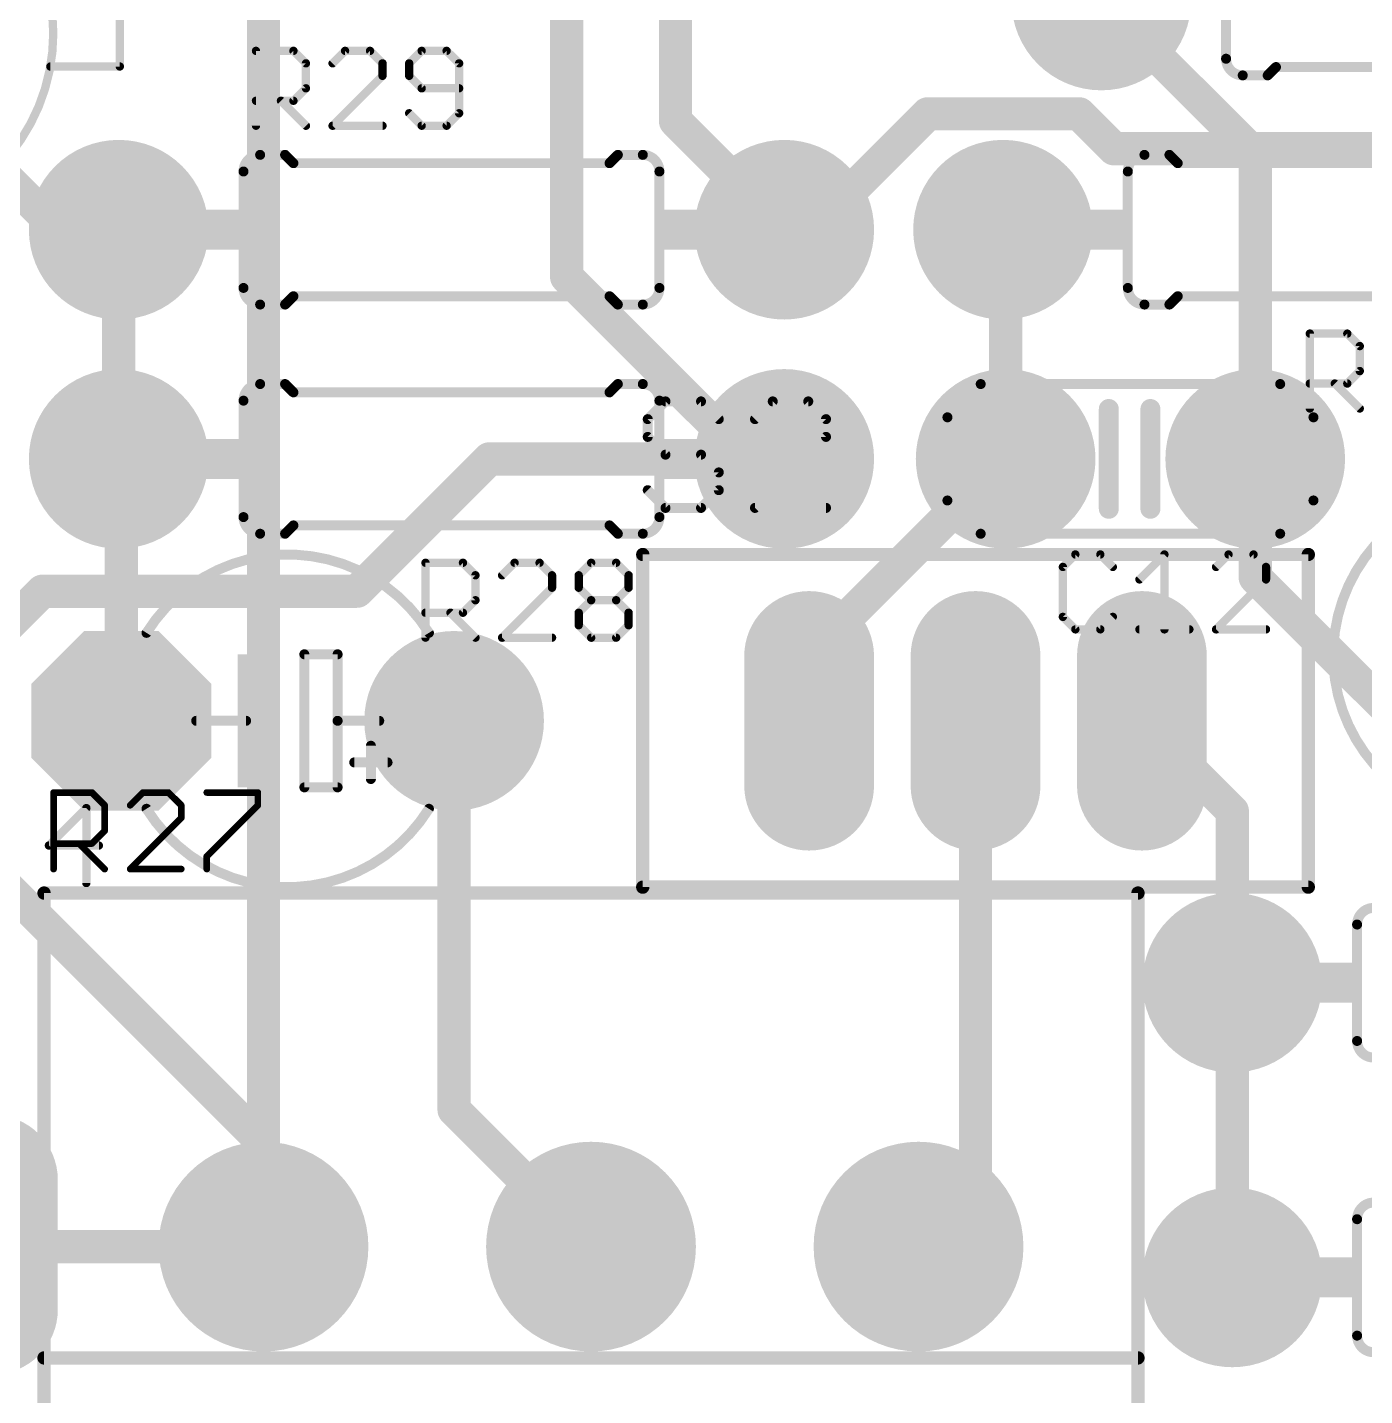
# Model space of a CAD drawing. Extents: x 0 to 70, y -10.8 to 60.8.
# Drawn here: x 14.53 to 34.94, y 0.69 to 21.59 of the extents above; entities that cross this region are included whole.
import ezdxf

# ---------------------------------------------------------------- set-up
doc = ezdxf.new("R2010")
doc.units = 0
for name, color, linetype in [('1', 22, 'CONTINUOUS'), ('16', 175, 'CONTINUOUS'), ('17', 82, 'CONTINUOUS'), ('21', 253, 'CONTINUOUS'), ('25', 253, 'CONTINUOUS'), ('29', 253, 'CONTINUOUS'), ('30', 253, 'CONTINUOUS')]:
    doc.layers.add(name, color=color, linetype=linetype)

# ---------------------------------------------------------------- blocks, each defined once
blk = doc.blocks.new('ROUNDP')
at = {"const_width": 0.5}
blk.add_lwpolyline([(0, -0.25, 1), (0, 0.25, 1), (0, -0.25)], format="xyb", dxfattribs=at)
blk = doc.blocks.new('RECT')
blk.add_solid([(-0.5, -0.5), (0.5, -0.5), (-0.5, 0.5), (0.5, 0.5)])
blk = doc.blocks.new('OCTAGONP')
at = {"const_width": 0.5}
blk.add_lwpolyline([(-0.25, -0.1036), (-0.25, 0.1036), (-0.1036, 0.25), (0.1036, 0.25), (0.25, 0.1036), (0.25, -0.1036), (0.1036, -0.25), (-0.1036, -0.25), (-0.25, -0.1036), (-0.25, 0.1036)], dxfattribs=at)
blk = doc.blocks.new('LONGP100')
at = {"const_width": 1}
blk.add_lwpolyline([(-0.5, 0), (0.5, 0)], dxfattribs=at)
at = {"const_width": 0.5}
for points in [[(-0.5, 0.25, 1), (-0.5, -0.25)], [(0.5, -0.25, 1), (0.5, 0.25)]]:
    blk.add_lwpolyline(points, format="xyb", dxfattribs=at)

msp = doc.modelspace()

# ---------------------------------------------------------------- linework, layer by layer
at = {"layer": '1', "const_width": 0.508}
for points in [[(22.7584, 17.78), (22.7584, 21.8694)], [(26.501, 18.5), (28.2702, 20.2692)], [(28.2702, 20.2692), (30.5816, 20.2692)], [(30.5816, 20.2692), (31.115, 19.7358)], [(31.115, 19.7358), (35.2044, 19.7358)], [(26.08, 18.5), (26.501, 18.5)], [(25.5384, 15), (22.7584, 17.78)], [(19.558, 12.9794), (21.5786, 15)], [(21.5786, 15), (26.08, 15)], [(26.08, 15), (25.5384, 15)], [(10.1346, 8.3566), (14.7574, 12.9794)], [(14.7574, 12.9794), (19.558, 12.9794)]]:
    msp.add_lwpolyline(points, dxfattribs=at)
at = {"layer": '1', "const_width": 0.254}
for points in [[(28.2702, 20.3962, 1), (28.2702, 20.1422)], [(28.36, 20.1794, 1), (28.1804, 20.359)], [(30.6714, 20.359, 1), (30.4918, 20.1794)], [(30.5816, 20.1422, 1), (30.5816, 20.3962)], [(31.115, 19.8628, 1), (31.115, 19.6088)], [(31.0252, 19.646, 1), (31.2048, 19.8256)], [(26.08, 18.627, 1), (26.08, 18.373)], [(26.4112, 18.5898, 1), (26.5908, 18.4102)], [(26.501, 18.373, 1), (26.501, 18.627)], [(22.8482, 17.8698, 1), (22.6686, 17.6902)], [(22.6314, 17.78, 1), (22.8854, 17.78)], [(21.5786, 15.127, 1), (21.5786, 14.873)], [(21.6684, 14.9102, 1), (21.4888, 15.0898)], [(25.5384, 15.127, 1), (25.5384, 14.873)], [(26.08, 14.873, 1), (26.08, 15.127)], [(26.08, 14.873, 1), (26.08, 15.127)], [(25.4486, 14.9102, 1), (25.6282, 15.0898)], [(14.7574, 13.1064, 1), (14.7574, 12.8524)], [(14.8472, 12.8896, 1), (14.6676, 13.0692)], [(19.4682, 13.0692, 1), (19.6478, 12.8896)], [(19.558, 12.8524, 1), (19.558, 13.1064)]]:
    msp.add_lwpolyline(points, format="xyb", dxfattribs=at)
at = {"layer": '16', "const_width": 0.508}
for points in [[(24.42, 27), (24.42, 20.16)], [(18.13, 2.97), (18.13, 23.79)], [(15, 18.5), (10.095, 23.405)], [(33.27, 19.65), (30.92, 22)], [(24.42, 20.16), (26.08, 18.5)], [(33.27, 15), (33.27, 19.65)], [(15.92, 18.5), (15, 18.5)], [(15.92, 15), (15.92, 18.5)], [(29.46, 18.46), (29.42, 18.5)], [(29.46, 15), (29.46, 18.46)], [(15.96, 14.96), (15.92, 15)], [(26.46, 12), (29.46, 15)], [(33.27, 13.19), (33.27, 15)], [(15.96, 11), (15.96, 14.96)], [(37, 9.46), (33.27, 13.19)], [(26.46, 11), (26.46, 12)], [(21.04, 5.06), (21.04, 11)], [(29, 3.84), (29, 11)], [(32.92, 9.62), (31.54, 11)], [(12.5476, 10.1346), (18.13, 4.5522)], [(32.92, 7), (32.92, 9.62)], [(32.92, 2.5), (32.92, 7)], [(21.04, 5.06), (23.13, 2.97)], [(18.13, 4.5522), (18.13, 2.97)], [(28.13, 2.97), (29, 3.84)], [(18.13, 2.97), (14.03, 2.97)]]:
    msp.add_lwpolyline(points, dxfattribs=at)
at = {"layer": '16', "const_width": 0.254}
for points in [[(24.5098, 20.2498, 1), (24.3302, 20.0702)], [(24.293, 20.16, 1), (24.547, 20.16)], [(33.397, 19.65, 1), (33.143, 19.65)], [(33.1802, 19.5602, 1), (33.3598, 19.7398)], [(15, 18.627, 1), (15, 18.373)], [(14.9102, 18.4102, 1), (15.0898, 18.5898)], [(16.047, 18.5, 1), (15.793, 18.5)], [(15.92, 18.373, 1), (15.92, 18.627)], [(25.9902, 18.4102, 1), (26.1698, 18.5898)], [(29.5098, 18.5898, 1), (29.3302, 18.4102)], [(29.587, 18.46, 1), (29.333, 18.46)], [(29.3702, 18.3702, 1), (29.5498, 18.5498)], [(16.0098, 15.0898, 1), (15.8302, 14.9102)], [(29.5498, 14.9102, 1), (29.3702, 15.0898)], [(33.397, 15, 1), (33.143, 15)], [(15.793, 15, 1), (16.047, 15)], [(16.087, 14.96, 1), (15.833, 14.96)], [(15.8702, 14.8702, 1), (16.0498, 15.0498)], [(29.333, 15, 1), (29.587, 15)], [(33.143, 15, 1), (33.397, 15)], [(33.3598, 13.2798, 1), (33.1802, 13.1002)], [(33.143, 13.19, 1), (33.397, 13.19)], [(26.587, 12, 1), (26.333, 12)], [(26.3702, 12.0898, 1), (26.5498, 11.9102)], [(15.833, 11, 1), (16.087, 11)], [(21.167, 11, 1), (20.913, 11)], [(26.333, 11, 1), (26.587, 11)], [(29.127, 11, 1), (28.873, 11)], [(31.6298, 11.0898, 1), (31.4502, 10.9102)], [(33.047, 9.62, 1), (32.793, 9.62)], [(32.8302, 9.5302, 1), (33.0098, 9.7098)], [(33.047, 7, 1), (32.793, 7)], [(32.793, 7, 1), (33.047, 7)], [(21.1298, 5.1498, 1), (20.9502, 4.9702)], [(20.913, 5.06, 1), (21.167, 5.06)], [(18.257, 4.5522, 1), (18.003, 4.5522)], [(18.0402, 4.4624, 1), (18.2198, 4.642)], [(29.0898, 3.7502, 1), (28.9102, 3.9298)], [(28.873, 3.84, 1), (29.127, 3.84)], [(18.13, 2.843, 1), (18.13, 3.097)], [(23.0402, 2.8802, 1), (23.2198, 3.0598)], [(28.0402, 3.0598, 1), (28.2198, 2.8802)], [(18.003, 2.97, 1), (18.257, 2.97)], [(18.003, 2.97, 1), (18.257, 2.97)], [(32.793, 2.5, 1), (33.047, 2.5)]]:
    msp.add_lwpolyline(points, format="xyb", dxfattribs=at)
at = {"layer": '21'}
for points, const_width in [([(12, 18.579, 1), (12, 24.421, 1), (12, 18.579)], 0.127), ([(32.825, 21.111, 0.4142), (33.079, 20.857)], 0.1524), ([(32.8631, 21.111, 1), (32.7869, 21.111)], 0.0762), ([(32.7869, 21.111, 1), (32.8631, 21.111)], 0.0762), ([(14.8765, 21.0237, 1), (14.8765, 20.9603)], 0.0635), ([(15.9053, 20.992, 1), (15.9688, 20.992)], 0.0635), ([(15.937, 20.9603, 1), (15.937, 21.0237)], 0.0635), ([(33.079, 20.8951, 1), (33.079, 20.8189)], 0.0762), ([(33.079, 20.8189, 1), (33.079, 20.8951)], 0.0762), ([(33.4331, 20.8839, 1), (33.4869, 20.8301)], 0.0762), ([(33.46, 20.8189, 1), (33.46, 20.8951)], 0.0762), ([(33.587, 21.0221, 1), (33.587, 20.9459)], 0.0762), ([(33.6139, 20.9571, 1), (33.5601, 21.0109)], 0.0762), ([(18.079, 19.643, 0.4142), (17.825, 19.389)], 0.1524), ([(18.079, 19.6811, 1), (18.079, 19.6049)], 0.0762), ([(18.079, 19.6049, 1), (18.079, 19.6811)], 0.0762), ([(18.4869, 19.6699, 1), (18.4331, 19.6161)], 0.0762), ([(18.46, 19.6049, 1), (18.46, 19.6811)], 0.0762), ([(23.54, 19.6811, 1), (23.54, 19.6049)], 0.0762), ([(23.5669, 19.6161, 1), (23.5131, 19.6699)], 0.0762), ([(24.175, 19.389, 0.4142), (23.921, 19.643)], 0.1524), ([(23.921, 19.6811, 1), (23.921, 19.6049)], 0.0762), ([(23.921, 19.6049, 1), (23.921, 19.6811)], 0.0762), ([(31.579, 19.643, 0.4142), (31.325, 19.389)], 0.1524), ([(31.579, 19.6811, 1), (31.579, 19.6049)], 0.0762), ([(31.579, 19.6049, 1), (31.579, 19.6811)], 0.0762), ([(31.9869, 19.6699, 1), (31.9331, 19.6161)], 0.0762), ([(31.96, 19.6049, 1), (31.96, 19.6811)], 0.0762), ([(17.8631, 19.389, 1), (17.7869, 19.389)], 0.0762), ([(18.587, 19.5541, 1), (18.587, 19.4779)], 0.0762), ([(18.5601, 19.4891, 1), (18.6139, 19.5429)], 0.0762), ([(23.3861, 19.5429, 1), (23.4399, 19.4891)], 0.0762), ([(23.413, 19.4779, 1), (23.413, 19.5541)], 0.0762), ([(24.2131, 19.389, 1), (24.1369, 19.389)], 0.0762), ([(31.3631, 19.389, 1), (31.2869, 19.389)], 0.0762), ([(32.087, 19.5541, 1), (32.087, 19.4779)], 0.0762), ([(32.0601, 19.4891, 1), (32.1139, 19.5429)], 0.0762), ([(17.7869, 19.389, 1), (17.8631, 19.389)], 0.0762), ([(24.1369, 19.389, 1), (24.2131, 19.389)], 0.0762), ([(31.2869, 19.389, 1), (31.3631, 19.389)], 0.0762), ([(17.825, 17.611, 0.4142), (18.079, 17.357)], 0.1524), ([(17.8631, 17.611, 1), (17.7869, 17.611)], 0.0762), ([(17.7869, 17.611, 1), (17.8631, 17.611)], 0.0762), ([(18.587, 17.5221, 1), (18.587, 17.4459)], 0.0762), ([(18.6139, 17.4571, 1), (18.5601, 17.5109)], 0.0762), ([(23.4399, 17.5109, 1), (23.3861, 17.4571)], 0.0762), ([(23.413, 17.4459, 1), (23.413, 17.5221)], 0.0762), ([(23.921, 17.357, 0.4142), (24.175, 17.611)], 0.1524), ([(24.2131, 17.611, 1), (24.1369, 17.611)], 0.0762), ([(24.1369, 17.611, 1), (24.2131, 17.611)], 0.0762), ([(31.325, 17.611, 0.4142), (31.579, 17.357)], 0.1524), ([(31.3631, 17.611, 1), (31.2869, 17.611)], 0.0762), ([(31.2869, 17.611, 1), (31.3631, 17.611)], 0.0762), ([(32.087, 17.5221, 1), (32.087, 17.4459)], 0.0762), ([(32.1139, 17.4571, 1), (32.0601, 17.5109)], 0.0762), ([(18.079, 17.3951, 1), (18.079, 17.3189)], 0.0762), ([(18.079, 17.3189, 1), (18.079, 17.3951)], 0.0762), ([(18.4331, 17.3839, 1), (18.4869, 17.3301)], 0.0762), ([(18.46, 17.3189, 1), (18.46, 17.3951)], 0.0762), ([(23.54, 17.3951, 1), (23.54, 17.3189)], 0.0762), ([(23.5131, 17.3301, 1), (23.5669, 17.3839)], 0.0762), ([(23.921, 17.3951, 1), (23.921, 17.3189)], 0.0762), ([(23.921, 17.3189, 1), (23.921, 17.3951)], 0.0762), ([(31.579, 17.3951, 1), (31.579, 17.3189)], 0.0762), ([(31.579, 17.3189, 1), (31.579, 17.3951)], 0.0762), ([(31.9331, 17.3839, 1), (31.9869, 17.3301)], 0.0762), ([(31.96, 17.3189, 1), (31.96, 17.3951)], 0.0762), ([(18.079, 16.143, 0.4142), (17.825, 15.889)], 0.1524), ([(18.079, 16.1811, 1), (18.079, 16.1049)], 0.0762), ([(18.079, 16.1049, 1), (18.079, 16.1811)], 0.0762), ([(18.4869, 16.1699, 1), (18.4331, 16.1161)], 0.0762), ([(18.46, 16.1049, 1), (18.46, 16.1811)], 0.0762), ([(18.587, 16.0541, 1), (18.587, 15.9779)], 0.0762), ([(23.413, 15.9779, 1), (23.413, 16.0541)], 0.0762), ([(23.54, 16.1811, 1), (23.54, 16.1049)], 0.0762), ([(23.5669, 16.1161, 1), (23.5131, 16.1699)], 0.0762), ([(24.175, 15.889, 0.4142), (23.921, 16.143)], 0.1524), ([(23.921, 16.1811, 1), (23.921, 16.1049)], 0.0762), ([(23.921, 16.1049, 1), (23.921, 16.1811)], 0.0762), ([(29.079, 16.143, 0.4142), (28.571, 15.635)], 0.1524), ([(29.079, 16.1811, 1), (29.079, 16.1049)], 0.0762), ([(29.079, 16.1049, 1), (29.079, 16.1811)], 0.0762), ([(34.159, 15.635, 0.4142), (33.651, 16.143)], 0.1524), ([(33.651, 16.1811, 1), (33.651, 16.1049)], 0.0762), ([(33.651, 16.1049, 1), (33.651, 16.1811)], 0.0762), ([(17.8631, 15.889, 1), (17.7869, 15.889)], 0.0762), ([(17.7869, 15.889, 1), (17.8631, 15.889)], 0.0762), ([(18.5601, 15.9891, 1), (18.6139, 16.0429)], 0.0762), ([(23.3861, 16.0429, 1), (23.4399, 15.9891)], 0.0762), ([(24.2131, 15.889, 1), (24.1369, 15.889)], 0.0762), ([(24.1369, 15.889, 1), (24.2131, 15.889)], 0.0762), ([(31.111, 15.762, 1), (30.9586, 15.762)], 0.1524), ([(31.746, 15.762, 1), (31.5936, 15.762)], 0.1524), ([(28.6091, 15.635, 1), (28.5329, 15.635)], 0.0762), ([(28.5329, 15.635, 1), (28.6091, 15.635)], 0.0762), ([(34.1971, 15.635, 1), (34.1209, 15.635)], 0.0762), ([(34.1209, 15.635, 1), (34.1971, 15.635)], 0.0762), ([(28.571, 14.365, 0.4142), (29.079, 13.857)], 0.1524), ([(28.6091, 14.365, 1), (28.5329, 14.365)], 0.0762), ([(33.651, 13.857, 0.4142), (34.159, 14.365)], 0.1524), ([(34.1971, 14.365, 1), (34.1209, 14.365)], 0.0762), ([(28.5329, 14.365, 1), (28.6091, 14.365)], 0.0762), ([(30.9586, 14.238, 1), (31.111, 14.238)], 0.1524), ([(31.5936, 14.238, 1), (31.746, 14.238)], 0.1524), ([(34.1209, 14.365, 1), (34.1971, 14.365)], 0.0762), ([(35.6568, 14.1557, 0.5551), (35.6568, 9.8443)], 0.1524), ([(17.825, 14.111, 0.4142), (18.079, 13.857)], 0.1524), ([(17.8631, 14.111, 1), (17.7869, 14.111)], 0.0762), ([(17.7869, 14.111, 1), (17.8631, 14.111)], 0.0762), ([(18.587, 14.0221, 1), (18.587, 13.9459)], 0.0762), ([(18.6139, 13.9571, 1), (18.5601, 14.0109)], 0.0762), ([(23.4399, 14.0109, 1), (23.3861, 13.9571)], 0.0762), ([(23.413, 13.9459, 1), (23.413, 14.0221)], 0.0762), ([(23.921, 13.857, 0.4142), (24.175, 14.111)], 0.1524), ([(24.2131, 14.111, 1), (24.1369, 14.111)], 0.0762), ([(24.1369, 14.111, 1), (24.2131, 14.111)], 0.0762), ([(18.079, 13.8951, 1), (18.079, 13.8189)], 0.0762), ([(18.079, 13.8189, 1), (18.079, 13.8951)], 0.0762), ([(18.4331, 13.8839, 1), (18.4869, 13.8301)], 0.0762), ([(18.46, 13.8189, 1), (18.46, 13.8951)], 0.0762), ([(23.54, 13.8951, 1), (23.54, 13.8189)], 0.0762), ([(23.5131, 13.8301, 1), (23.5669, 13.8839)], 0.0762), ([(23.921, 13.8951, 1), (23.921, 13.8189)], 0.0762), ([(23.921, 13.8189, 1), (23.921, 13.8951)], 0.0762), ([(29.079, 13.8951, 1), (29.079, 13.8189)], 0.0762), ([(29.079, 13.8189, 1), (29.079, 13.8951)], 0.0762), ([(33.651, 13.8951, 1), (33.651, 13.8189)], 0.0762), ([(33.651, 13.8189, 1), (33.651, 13.8951)], 0.0762), ([(20.6557, 12.3432, 0.5551), (16.3443, 12.3432)], 0.1524), ([(23.92, 13.5908, 1), (23.92, 13.4892)], 0.1016), ([(23.9708, 13.54, 1), (23.8692, 13.54)], 0.1016), ([(34.1308, 13.54, 1), (34.0292, 13.54)], 0.1016), ([(34.08, 13.4892, 1), (34.08, 13.5908)], 0.1016), ([(16.312, 12.3633, 1), (16.3766, 12.3231)], 0.0762), ([(20.6234, 12.3231, 1), (20.688, 12.3633)], 0.0762), ([(18.754, 12.0541, 1), (18.754, 11.9779)], 0.0762), ([(18.7921, 12.016, 1), (18.7159, 12.016)], 0.0762), ([(19.3001, 12.016, 1), (19.2239, 12.016)], 0.0762), ([(19.262, 11.9779, 1), (19.262, 12.0541)], 0.0762), ([(17.103, 11.0381, 1), (17.103, 10.9619)], 0.0762), ([(17.865, 10.9619, 1), (17.865, 11.0381)], 0.0762), ([(19.262, 11.0381, 1), (19.262, 10.9619)], 0.0762), ([(19.3001, 11, 1), (19.2239, 11)], 0.0762), ([(19.897, 10.9619, 1), (19.897, 11.0381)], 0.0762), ([(19.2239, 11, 1), (19.3001, 11)], 0.0762), ([(19.8081, 10.619, 1), (19.7319, 10.619)], 0.0762), ([(19.516, 10.4031, 1), (19.516, 10.3269)], 0.0762), ([(20.024, 10.3269, 1), (20.024, 10.4031)], 0.0762), ([(18.754, 10.0221, 1), (18.754, 9.9459)], 0.0762), ([(19.262, 9.9459, 1), (19.262, 10.0221)], 0.0762), ([(19.7319, 10.111, 1), (19.8081, 10.111)], 0.0762), ([(18.7159, 9.984, 1), (18.7921, 9.984)], 0.0762), ([(19.2239, 9.984, 1), (19.3001, 9.984)], 0.0762), ([(16.3443, 9.6568, 0.5551), (20.6557, 9.6568)], 0.1524), ([(16.3766, 9.6769, 1), (16.312, 9.6367)], 0.0762), ([(20.688, 9.6367, 1), (20.6234, 9.6769)], 0.0762), ([(14.78, 8.4208, 1), (14.78, 8.3192)], 0.1016), ([(14.8308, 8.37, 1), (14.7292, 8.37)], 0.1016), ([(23.92, 8.5108, 1), (23.92, 8.4092)], 0.1016), ([(23.8692, 8.46, 1), (23.9708, 8.46)], 0.1016), ([(31.5308, 8.37, 1), (31.4292, 8.37)], 0.1016), ([(31.48, 8.3192, 1), (31.48, 8.4208)], 0.1016), ([(34.0292, 8.46, 1), (34.1308, 8.46)], 0.1016), ([(34.08, 8.4092, 1), (34.08, 8.5108)], 0.1016), ([(35.079, 8.143, 0.4142), (34.825, 7.889)], 0.1524), ([(34.8631, 7.889, 1), (34.7869, 7.889)], 0.0762), ([(34.7869, 7.889, 1), (34.8631, 7.889)], 0.0762), ([(34.825, 6.111, 0.4142), (35.079, 5.857)], 0.1524), ([(34.8631, 6.111, 1), (34.7869, 6.111)], 0.0762), ([(34.7869, 6.111, 1), (34.8631, 6.111)], 0.0762), ([(35.079, 3.643, 0.4142), (34.825, 3.389)], 0.1524), ([(34.8631, 3.389, 1), (34.7869, 3.389)], 0.0762), ([(34.7869, 3.389, 1), (34.8631, 3.389)], 0.0762), ([(34.825, 1.611, 0.4142), (35.079, 1.357)], 0.1524), ([(34.8631, 1.611, 1), (34.7869, 1.611)], 0.0762), ([(34.7869, 1.611, 1), (34.8631, 1.611)], 0.0762), ([(14.78, 1.3208, 1), (14.78, 1.2192)], 0.1016), ([(31.48, 1.2192, 1), (31.48, 1.3208)], 0.1016)]:
    msp.add_lwpolyline(points, format="xyb", dxfattribs=dict(at, const_width=const_width))
for points, const_width in [([(32.825, 21.111), (32.825, 22.889)], 0.1524), ([(15.937, 22.008), (15.937, 20.992)], 0.127), ([(15.937, 20.992), (14.8765, 20.992)], 0.127), ([(33.079, 20.857), (33.46, 20.857)], 0.1524), ([(33.587, 20.984), (33.46, 20.857)], 0.1524), ([(38.413, 20.984), (33.587, 20.984)], 0.1524), ([(18.079, 19.643), (18.46, 19.643)], 0.1524), ([(18.587, 19.516), (18.46, 19.643)], 0.1524), ([(23.413, 19.516), (23.54, 19.643)], 0.1524), ([(23.921, 19.643), (23.54, 19.643)], 0.1524), ([(31.579, 19.643), (31.96, 19.643)], 0.1524), ([(32.087, 19.516), (31.96, 19.643)], 0.1524), ([(17.825, 17.611), (17.825, 19.389)], 0.1524), ([(23.413, 19.516), (18.587, 19.516)], 0.1524), ([(24.175, 17.611), (24.175, 19.389)], 0.1524), ([(31.325, 19.389), (31.325, 17.611)], 0.1524), ([(32.087, 19.516), (36.913, 19.516)], 0.1524), ([(18.587, 17.484), (18.46, 17.357)], 0.1524), ([(23.413, 17.484), (18.587, 17.484)], 0.1524), ([(23.413, 17.484), (23.54, 17.357)], 0.1524), ([(32.087, 17.484), (31.96, 17.357)], 0.1524), ([(32.087, 17.484), (36.913, 17.484)], 0.1524), ([(18.079, 17.357), (18.46, 17.357)], 0.1524), ([(23.921, 17.357), (23.54, 17.357)], 0.1524), ([(31.579, 17.357), (31.96, 17.357)], 0.1524), ([(18.079, 16.143), (18.46, 16.143)], 0.1524), ([(18.587, 16.016), (18.46, 16.143)], 0.1524), ([(18.587, 16.016), (23.413, 16.016)], 0.1524), ([(23.413, 16.016), (23.54, 16.143)], 0.1524), ([(23.921, 16.143), (23.54, 16.143)], 0.1524), ([(29.079, 16.143), (33.651, 16.143)], 0.1524), ([(17.825, 15.889), (17.825, 14.111)], 0.1524), ([(24.175, 15.889), (24.175, 14.111)], 0.1524), ([(31.0348, 14.238), (31.0348, 15.762)], 0.3048), ([(31.6698, 14.238), (31.6698, 15.762)], 0.3048), ([(28.571, 15.635), (28.571, 14.365)], 0.1524), ([(34.159, 15.635), (34.159, 14.365)], 0.1524), ([(18.587, 13.984), (18.46, 13.857)], 0.1524), ([(18.587, 13.984), (23.413, 13.984)], 0.1524), ([(23.413, 13.984), (23.54, 13.857)], 0.1524), ([(18.079, 13.857), (18.46, 13.857)], 0.1524), ([(23.921, 13.857), (23.54, 13.857)], 0.1524), ([(29.079, 13.857), (33.651, 13.857)], 0.1524), ([(23.92, 13.54), (34.08, 13.54)], 0.2032), ([(23.92, 8.46), (23.92, 13.54)], 0.2032), ([(34.08, 13.54), (34.08, 8.46)], 0.2032), ([(19.262, 12.016), (18.754, 12.016)], 0.1524), ([(18.754, 12.016), (18.754, 9.984)], 0.1524), ([(19.262, 11), (19.262, 12.016)], 0.1524), ([(17.865, 11), (17.103, 11)], 0.1524), ([(19.897, 11), (19.262, 11)], 0.1524), ([(19.262, 9.984), (19.262, 11)], 0.1524), ([(19.77, 10.619), (19.77, 10.111)], 0.1524), ([(20.024, 10.365), (19.516, 10.365)], 0.1524), ([(18.754, 9.984), (19.262, 9.984)], 0.1524), ([(14.78, 8.37), (31.48, 8.37)], 0.2032), ([(14.78, -0.73), (14.78, 8.37)], 0.2032), ([(34.08, 8.46), (23.92, 8.46)], 0.2032), ([(31.48, -0.73), (31.48, 8.37)], 0.2032), ([(34.825, 7.889), (34.825, 6.111)], 0.1524), ([(34.825, 1.611), (34.825, 3.389)], 0.1524), ([(14.78, 1.27), (31.48, 1.27)], 0.2032)]:
    msp.add_lwpolyline(points, dxfattribs=dict(at, const_width=const_width))
at = {"layer": '25'}
for points, const_width in [([(18.0155, 20.0875), (18.0155, 21.2314)], 0.127), ([(18.0155, 21.2314), (18.5874, 21.2314)], 0.127), ([(18.5874, 21.2314), (18.7781, 21.0408)], 0.127), ([(19.3754, 21.2314), (19.1848, 21.0408)], 0.127), ([(19.7567, 21.2314), (19.3754, 21.2314)], 0.127), ([(19.9474, 21.0408), (19.7567, 21.2314)], 0.127), ([(20.5447, 21.2314), (20.3541, 21.0408)], 0.127), ([(20.926, 21.2314), (20.5447, 21.2314)], 0.127), ([(21.1167, 21.0408), (20.926, 21.2314)], 0.127), ([(18.7781, 21.0408), (18.7781, 20.6594)], 0.127), ([(19.1848, 20.0875), (19.9474, 20.8501)], 0.127), ([(19.9474, 20.8501), (19.9474, 21.0408)], 0.127), ([(20.3541, 21.0408), (20.3541, 20.8501)], 0.127), ([(20.3541, 20.8501), (20.5447, 20.6594)], 0.127), ([(21.1167, 20.2781), (21.1167, 21.0408)], 0.127), ([(18.7781, 20.6594), (18.5874, 20.4688)], 0.127), ([(20.5447, 20.6594), (21.1167, 20.6594)], 0.127), ([(18.5874, 20.4688), (18.0155, 20.4688)], 0.127), ([(18.3968, 20.4688), (18.7781, 20.0875)], 0.127), ([(20.3541, 20.2781), (20.5447, 20.0875)], 0.127), ([(20.926, 20.0875), (21.1167, 20.2781)], 0.127), ([(19.9474, 20.0875), (19.1848, 20.0875)], 0.127), ([(20.5447, 20.0875), (20.926, 20.0875)], 0.127), ([(34.1034, 15.7695), (34.1034, 16.9134)], 0.127), ([(34.1034, 16.9134), (34.6753, 16.9134)], 0.127), ([(34.6753, 16.9134), (34.866, 16.7228)], 0.127), ([(34.866, 16.7228), (34.866, 16.3414)], 0.127), ([(34.866, 16.3414), (34.6753, 16.1508)], 0.127), ([(34.6753, 16.1508), (34.1034, 16.1508)], 0.127), ([(34.4847, 16.1508), (34.866, 15.7695)], 0.127), ([(24.2673, 15.8781), (23.9962, 15.607)], 0.1524), ([(24.8096, 15.8781), (24.2673, 15.8781)], 0.1524), ([(25.0808, 15.607), (24.8096, 15.8781)], 0.1524), ([(25.9044, 15.8781), (25.6333, 15.607)], 0.1524), ([(26.4467, 15.8781), (25.9044, 15.8781)], 0.1524), ([(26.7179, 15.607), (26.4467, 15.8781)], 0.1524), ([(23.9962, 15.607), (23.9962, 15.3358)], 0.1524), ([(26.7179, 15.3358), (26.7179, 15.607)], 0.1524), ([(23.9962, 15.3358), (24.2673, 15.0646)], 0.1524), ([(25.6333, 14.2512), (26.7179, 15.3358)], 0.1524), ([(24.2673, 15.0646), (24.8096, 15.0646)], 0.1524), ([(24.8096, 15.0646), (25.0808, 14.7935)], 0.1524), ([(25.0808, 14.7935), (25.0808, 14.5223)], 0.1524), ([(24.2673, 14.2512), (23.9962, 14.5223)], 0.1524), ([(25.0808, 14.5223), (24.8096, 14.2512)], 0.1524), ([(24.8096, 14.2512), (24.2673, 14.2512)], 0.1524), ([(26.7179, 14.2512), (25.6333, 14.2512)], 0.1524), ([(30.524, 13.5404), (30.3334, 13.3498)], 0.127), ([(30.9053, 13.5404), (30.524, 13.5404)], 0.127), ([(31.096, 13.3498), (30.9053, 13.5404)], 0.127), ([(31.5027, 13.1591), (31.884, 13.5404)], 0.127), ([(31.884, 13.5404), (31.884, 12.3965)], 0.127), ([(32.8626, 13.5404), (32.672, 13.3498)], 0.127), ([(33.2439, 13.5404), (32.8626, 13.5404)], 0.127), ([(33.4346, 13.3498), (33.2439, 13.5404)], 0.127), ([(20.6034, 12.2695), (20.6034, 13.4134)], 0.127), ([(20.6034, 13.4134), (21.1753, 13.4134)], 0.127), ([(21.1753, 13.4134), (21.366, 13.2228)], 0.127), ([(21.9633, 13.4134), (21.7727, 13.2228)], 0.127), ([(22.3446, 13.4134), (21.9633, 13.4134)], 0.127), ([(22.5353, 13.2228), (22.3446, 13.4134)], 0.127), ([(22.942, 13.2228), (23.1326, 13.4134)], 0.127), ([(23.1326, 13.4134), (23.5139, 13.4134)], 0.127), ([(23.5139, 13.4134), (23.7046, 13.2228)], 0.127), ([(30.3334, 13.3498), (30.3334, 12.5871)], 0.127), ([(33.4346, 13.1591), (33.4346, 13.3498)], 0.127), ([(21.366, 13.2228), (21.366, 12.8414)], 0.127), ([(22.5353, 13.0321), (22.5353, 13.2228)], 0.127), ([(22.942, 13.0321), (22.942, 13.2228)], 0.127), ([(23.7046, 13.2228), (23.7046, 13.0321)], 0.127), ([(32.672, 12.3965), (33.4346, 13.1591)], 0.127), ([(21.7727, 12.2695), (22.5353, 13.0321)], 0.127), ([(23.1326, 12.8414), (22.942, 13.0321)], 0.127), ([(23.7046, 13.0321), (23.5139, 12.8414)], 0.127), ([(21.366, 12.8414), (21.1753, 12.6508)], 0.127), ([(22.942, 12.6508), (23.1326, 12.8414)], 0.127), ([(23.1326, 12.8414), (23.5139, 12.8414)], 0.127), ([(23.5139, 12.8414), (23.7046, 12.6508)], 0.127), ([(21.1753, 12.6508), (20.6034, 12.6508)], 0.127), ([(20.9847, 12.6508), (21.366, 12.2695)], 0.127), ([(22.942, 12.4601), (22.942, 12.6508)], 0.127), ([(23.7046, 12.6508), (23.7046, 12.4601)], 0.127), ([(30.3334, 12.5871), (30.524, 12.3965)], 0.127), ([(30.9053, 12.3965), (31.096, 12.5871)], 0.127), ([(22.5353, 12.2695), (21.7727, 12.2695)], 0.127), ([(23.1326, 12.2695), (22.942, 12.4601)], 0.127), ([(23.5139, 12.2695), (23.1326, 12.2695)], 0.127), ([(23.7046, 12.4601), (23.5139, 12.2695)], 0.127), ([(30.524, 12.3965), (30.9053, 12.3965)], 0.127), ([(31.5027, 12.3965), (32.2653, 12.3965)], 0.127), ([(33.4346, 12.3965), (32.672, 12.3965)], 0.127), ([(14.9258, 8.7358), (14.9258, 9.9051)], 0.1016), ([(14.9258, 9.9051), (15.5104, 9.9051)], 0.1016), ([(15.5104, 9.9051), (15.7053, 9.7102)], 0.1016), ([(16.2899, 9.9051), (16.0951, 9.7102)], 0.1016), ([(16.6797, 9.9051), (16.2899, 9.9051)], 0.1016), ([(16.8746, 9.7102), (16.6797, 9.9051)], 0.1016), ([(17.2644, 9.9051), (18.0439, 9.9051)], 0.1016), ([(18.0439, 9.9051), (18.0439, 9.7102)], 0.1016), ([(15.4259, 9.6674), (14.854, 9.0954)], 0.127), ([(15.4259, 8.5235), (15.4259, 9.6674)], 0.127), ([(15.7053, 9.7102), (15.7053, 9.3204)], 0.1016), ([(16.8746, 9.5153), (16.8746, 9.7102)], 0.1016), ([(18.0439, 9.7102), (17.2644, 8.9306)], 0.1016), ([(16.0951, 8.7358), (16.8746, 9.5153)], 0.1016), ([(15.7053, 9.3204), (15.5104, 9.1255)], 0.1016), ([(14.854, 9.0954), (15.6166, 9.0954)], 0.127), ([(15.5104, 9.1255), (14.9258, 9.1255)], 0.1016), ([(15.3155, 9.1255), (15.7053, 8.7358)], 0.1016), ([(16.8746, 8.7358), (16.0951, 8.7358)], 0.1016), ([(17.2644, 8.9306), (17.2644, 8.7358)], 0.1016)]:
    msp.add_lwpolyline(points, dxfattribs=dict(at, const_width=const_width))
for points, const_width in [([(18.0472, 21.2314, 1), (17.9838, 21.2314)], 0.0635), ([(18.0155, 21.2631, 1), (18.0155, 21.1997)], 0.0635), ([(18.6098, 21.2539, 1), (18.565, 21.2089)], 0.0635), ([(18.5874, 21.1997, 1), (18.5874, 21.2631)], 0.0635), ([(19.3754, 21.2631, 1), (19.3754, 21.1997)], 0.0635), ([(19.3979, 21.2089, 1), (19.3529, 21.2539)], 0.0635), ([(19.7791, 21.2539, 1), (19.7343, 21.2089)], 0.0635), ([(19.7567, 21.1997, 1), (19.7567, 21.2631)], 0.0635), ([(20.5447, 21.2631, 1), (20.5447, 21.1997)], 0.0635), ([(20.5672, 21.2089, 1), (20.5222, 21.2539)], 0.0635), ([(20.9484, 21.2539, 1), (20.9036, 21.2089)], 0.0635), ([(20.926, 21.1997, 1), (20.926, 21.2631)], 0.0635), ([(18.8099, 21.0408, 1), (18.7464, 21.0408)], 0.0635), ([(18.7557, 21.0183, 1), (18.8005, 21.0633)], 0.0635), ([(19.1623, 21.0633, 1), (19.2073, 21.0183)], 0.0635), ([(19.9792, 21.0408, 1), (19.9157, 21.0408)], 0.0635), ([(19.9699, 20.8276, 1), (19.9249, 20.8726)], 0.0635), ([(19.925, 21.0183, 1), (19.9698, 21.0633)], 0.0635), ([(20.3316, 21.0633, 1), (20.3766, 21.0183)], 0.0635), ([(20.3859, 21.0408, 1), (20.3224, 21.0408)], 0.0635), ([(20.3766, 20.8725, 1), (20.3316, 20.8277)], 0.0635), ([(21.1485, 21.0408, 1), (21.085, 21.0408)], 0.0635), ([(21.0943, 21.0183, 1), (21.1391, 21.0633)], 0.0635), ([(18.7464, 20.6594, 1), (18.8099, 20.6594)], 0.0635), ([(18.8005, 20.6369, 1), (18.7557, 20.6819)], 0.0635), ([(19.9157, 20.8501, 1), (19.9792, 20.8501)], 0.0635), ([(20.3224, 20.8501, 1), (20.3859, 20.8501)], 0.0635), ([(20.5447, 20.6912, 1), (20.5447, 20.6277)], 0.0635), ([(20.5222, 20.637, 1), (20.5672, 20.6818)], 0.0635), ([(21.1167, 20.6277, 1), (21.1167, 20.6912)], 0.0635), ([(18.0155, 20.5006, 1), (18.0155, 20.4371)], 0.0635), ([(18.4193, 20.4913, 1), (18.3743, 20.4463)], 0.0635), ([(18.565, 20.4913, 1), (18.6098, 20.4463)], 0.0635), ([(18.5874, 20.4371, 1), (18.5874, 20.5006)], 0.0635), ([(20.3766, 20.3006, 1), (20.3316, 20.2556)], 0.0635), ([(21.085, 20.2781, 1), (21.1485, 20.2781)], 0.0635), ([(21.1391, 20.2556, 1), (21.0943, 20.3006)], 0.0635), ([(17.9838, 20.0875, 1), (18.0472, 20.0875)], 0.0635), ([(18.7556, 20.065, 1), (18.8006, 20.11)], 0.0635), ([(19.1623, 20.11, 1), (19.2073, 20.065)], 0.0635), ([(19.1848, 20.1193, 1), (19.1848, 20.0558)], 0.0635), ([(19.9474, 20.0558, 1), (19.9474, 20.1193)], 0.0635), ([(20.5447, 20.1193, 1), (20.5447, 20.0558)], 0.0635), ([(20.5222, 20.065, 1), (20.5672, 20.11)], 0.0635), ([(20.9036, 20.11, 1), (20.9484, 20.065)], 0.0635), ([(20.926, 20.0558, 1), (20.926, 20.1193)], 0.0635), ([(34.1352, 16.9134, 1), (34.0716, 16.9134)], 0.0635), ([(34.1034, 16.9451, 1), (34.1034, 16.8817)], 0.0635), ([(34.6977, 16.9359, 1), (34.6529, 16.8909)], 0.0635), ([(34.6753, 16.8817, 1), (34.6753, 16.9451)], 0.0635), ([(34.8978, 16.7228, 1), (34.8342, 16.7228)], 0.0635), ([(34.8436, 16.7003, 1), (34.8884, 16.7453)], 0.0635), ([(34.8342, 16.3414, 1), (34.8978, 16.3414)], 0.0635), ([(34.8884, 16.3189, 1), (34.8436, 16.3639)], 0.0635), ([(34.1034, 16.1825, 1), (34.1034, 16.1191)], 0.0635), ([(34.5072, 16.1733, 1), (34.4622, 16.1283)], 0.0635), ([(34.6529, 16.1733, 1), (34.6977, 16.1283)], 0.0635), ([(34.6753, 16.1191, 1), (34.6753, 16.1825)], 0.0635), ([(24.2673, 15.9162, 1), (24.2673, 15.84)], 0.0762), ([(24.2942, 15.8512, 1), (24.2404, 15.905)], 0.0762), ([(24.8365, 15.905, 1), (24.7827, 15.8512)], 0.0762), ([(24.8096, 15.84, 1), (24.8096, 15.9162)], 0.0762), ([(25.9044, 15.9162, 1), (25.9044, 15.84)], 0.0762), ([(25.9313, 15.8512, 1), (25.8775, 15.905)], 0.0762), ([(26.4736, 15.905, 1), (26.4198, 15.8512)], 0.0762), ([(26.4467, 15.84, 1), (26.4467, 15.9162)], 0.0762), ([(24.0343, 15.607, 1), (23.9581, 15.607)], 0.0762), ([(23.9693, 15.6339, 1), (24.0231, 15.5801)], 0.0762), ([(25.0539, 15.5801, 1), (25.1077, 15.6339)], 0.0762), ([(25.6064, 15.6339, 1), (25.6602, 15.5801)], 0.0762), ([(26.756, 15.607, 1), (26.6798, 15.607)], 0.0762), ([(26.691, 15.5801, 1), (26.7448, 15.6339)], 0.0762), ([(34.0716, 15.7695, 1), (34.1352, 15.7695)], 0.0635), ([(34.8435, 15.747, 1), (34.8885, 15.792)], 0.0635), ([(23.9581, 15.3358, 1), (24.0343, 15.3358)], 0.0762), ([(24.0231, 15.3627, 1), (23.9693, 15.3089)], 0.0762), ([(26.6798, 15.3358, 1), (26.756, 15.3358)], 0.0762), ([(26.7448, 15.3089, 1), (26.691, 15.3627)], 0.0762), ([(24.2673, 15.1027, 1), (24.2673, 15.0265)], 0.0762), ([(24.2404, 15.0377, 1), (24.2942, 15.0915)], 0.0762), ([(24.8365, 15.0915, 1), (24.7827, 15.0377)], 0.0762), ([(24.8096, 15.0265, 1), (24.8096, 15.1027)], 0.0762), ([(25.1189, 14.7935, 1), (25.0427, 14.7935)], 0.0762), ([(25.0539, 14.7666, 1), (25.1077, 14.8204)], 0.0762), ([(24.0231, 14.5492, 1), (23.9693, 14.4954)], 0.0762), ([(25.0427, 14.5223, 1), (25.1189, 14.5223)], 0.0762), ([(25.1077, 14.4954, 1), (25.0539, 14.5492)], 0.0762), ([(24.2673, 14.2893, 1), (24.2673, 14.2131)], 0.0762), ([(24.2404, 14.2243, 1), (24.2942, 14.2781)], 0.0762), ([(24.7827, 14.2781, 1), (24.8365, 14.2243)], 0.0762), ([(24.8096, 14.2131, 1), (24.8096, 14.2893)], 0.0762), ([(25.6333, 14.2893, 1), (25.6333, 14.2131)], 0.0762), ([(25.6064, 14.2781, 1), (25.6602, 14.2243)], 0.0762), ([(26.7179, 14.2131, 1), (26.7179, 14.2893)], 0.0762), ([(30.524, 13.5722, 1), (30.524, 13.5086)], 0.0635), ([(30.5465, 13.5179, 1), (30.5015, 13.5629)], 0.0635), ([(30.9277, 13.5629, 1), (30.8829, 13.5179)], 0.0635), ([(30.9053, 13.5086, 1), (30.9053, 13.5722)], 0.0635), ([(31.9157, 13.5404, 1), (31.8523, 13.5404)], 0.0635), ([(31.9065, 13.5179, 1), (31.8615, 13.5629)], 0.0635), ([(32.8626, 13.5722, 1), (32.8626, 13.5086)], 0.0635), ([(32.8851, 13.5179, 1), (32.8401, 13.5629)], 0.0635), ([(33.2663, 13.5629, 1), (33.2215, 13.5179)], 0.0635), ([(33.2439, 13.5086, 1), (33.2439, 13.5722)], 0.0635), ([(20.6034, 13.4452, 1), (20.6034, 13.3817)], 0.0635), ([(20.6351, 13.4134, 1), (20.5717, 13.4134)], 0.0635), ([(21.1977, 13.4359, 1), (21.1529, 13.3909)], 0.0635), ([(21.1753, 13.3817, 1), (21.1753, 13.4452)], 0.0635), ([(21.9633, 13.4452, 1), (21.9633, 13.3817)], 0.0635), ([(21.9858, 13.3909, 1), (21.9408, 13.4359)], 0.0635), ([(22.367, 13.4359, 1), (22.3222, 13.3909)], 0.0635), ([(22.3446, 13.3817, 1), (22.3446, 13.4452)], 0.0635), ([(23.1326, 13.4452, 1), (23.1326, 13.3817)], 0.0635), ([(23.1551, 13.3909, 1), (23.1101, 13.4359)], 0.0635), ([(23.5363, 13.4359, 1), (23.4915, 13.3909)], 0.0635), ([(23.5139, 13.3817, 1), (23.5139, 13.4452)], 0.0635), ([(30.3109, 13.3723, 1), (30.3559, 13.3273)], 0.0635), ([(30.3651, 13.3498, 1), (30.3017, 13.3498)], 0.0635), ([(31.0736, 13.3273, 1), (31.1184, 13.3723)], 0.0635), ([(32.6495, 13.3723, 1), (32.6945, 13.3273)], 0.0635), ([(33.4664, 13.3498, 1), (33.4029, 13.3498)], 0.0635), ([(33.4122, 13.3273, 1), (33.457, 13.3723)], 0.0635), ([(21.3977, 13.2228, 1), (21.3343, 13.2228)], 0.0635), ([(21.3436, 13.2003, 1), (21.3884, 13.2453)], 0.0635), ([(21.7502, 13.2453, 1), (21.7952, 13.2003)], 0.0635), ([(22.567, 13.2228, 1), (22.5036, 13.2228)], 0.0635), ([(22.5129, 13.2003, 1), (22.5577, 13.2453)], 0.0635), ([(22.9195, 13.2453, 1), (22.9645, 13.2003)], 0.0635), ([(22.9737, 13.2228, 1), (22.9103, 13.2228)], 0.0635), ([(23.7364, 13.2228, 1), (23.6729, 13.2228)], 0.0635), ([(23.6822, 13.2003, 1), (23.727, 13.2453)], 0.0635), ([(31.4802, 13.1816, 1), (31.5252, 13.1366)], 0.0635), ([(33.4029, 13.1591, 1), (33.4664, 13.1591)], 0.0635), ([(33.4571, 13.1366, 1), (33.4121, 13.1816)], 0.0635), ([(22.5036, 13.0321, 1), (22.567, 13.0321)], 0.0635), ([(22.5578, 13.0096, 1), (22.5128, 13.0546)], 0.0635), ([(22.9645, 13.0545, 1), (22.9195, 13.0097)], 0.0635), ([(22.9103, 13.0321, 1), (22.9737, 13.0321)], 0.0635), ([(23.6729, 13.0321, 1), (23.7364, 13.0321)], 0.0635), ([(23.7271, 13.0096, 1), (23.6821, 13.0546)], 0.0635), ([(21.3343, 12.8414, 1), (21.3977, 12.8414)], 0.0635), ([(21.3884, 12.8189, 1), (21.3436, 12.8639)], 0.0635), ([(23.1326, 12.8732, 1), (23.1326, 12.8096)], 0.0635), ([(23.1551, 12.8189, 1), (23.1101, 12.8639)], 0.0635), ([(23.1101, 12.819, 1), (23.1551, 12.8638)], 0.0635), ([(23.4914, 12.8639, 1), (23.5364, 12.8189)], 0.0635), ([(23.5363, 12.8639, 1), (23.4915, 12.8189)], 0.0635), ([(23.5139, 12.8096, 1), (23.5139, 12.8732)], 0.0635), ([(20.6034, 12.6826, 1), (20.6034, 12.619)], 0.0635), ([(21.0072, 12.6733, 1), (20.9622, 12.6283)], 0.0635), ([(21.1529, 12.6733, 1), (21.1977, 12.6283)], 0.0635), ([(21.1753, 12.619, 1), (21.1753, 12.6826)], 0.0635), ([(22.9195, 12.6733, 1), (22.9645, 12.6283)], 0.0635), ([(22.9737, 12.6508, 1), (22.9103, 12.6508)], 0.0635), ([(23.7364, 12.6508, 1), (23.6729, 12.6508)], 0.0635), ([(23.6822, 12.6283, 1), (23.727, 12.6733)], 0.0635), ([(30.3559, 12.6096, 1), (30.3109, 12.5646)], 0.0635), ([(30.3017, 12.5871, 1), (30.3651, 12.5871)], 0.0635), ([(31.1184, 12.5646, 1), (31.0736, 12.6096)], 0.0635), ([(21.7727, 12.3013, 1), (21.7727, 12.2378)], 0.0635), ([(22.5353, 12.2378, 1), (22.5353, 12.3013)], 0.0635), ([(22.9645, 12.4826, 1), (22.9195, 12.4376)], 0.0635), ([(22.9103, 12.4601, 1), (22.9737, 12.4601)], 0.0635), ([(23.1326, 12.3013, 1), (23.1326, 12.2378)], 0.0635), ([(23.5139, 12.2378, 1), (23.5139, 12.3013)], 0.0635), ([(23.6729, 12.4601, 1), (23.7364, 12.4601)], 0.0635), ([(23.727, 12.4376, 1), (23.6822, 12.4826)], 0.0635), ([(30.524, 12.4283, 1), (30.524, 12.3648)], 0.0635), ([(30.5015, 12.374, 1), (30.5465, 12.419)], 0.0635), ([(30.8829, 12.419, 1), (30.9277, 12.374)], 0.0635), ([(30.9053, 12.3648, 1), (30.9053, 12.4283)], 0.0635), ([(31.5027, 12.4283, 1), (31.5027, 12.3648)], 0.0635), ([(31.8523, 12.3965, 1), (31.9157, 12.3965)], 0.0635), ([(32.2653, 12.3648, 1), (32.2653, 12.4283)], 0.0635), ([(32.6495, 12.419, 1), (32.6945, 12.374)], 0.0635), ([(32.672, 12.4283, 1), (32.672, 12.3648)], 0.0635), ([(33.4346, 12.3648, 1), (33.4346, 12.4283)], 0.0635), ([(20.5717, 12.2695, 1), (20.6351, 12.2695)], 0.0635), ([(21.3435, 12.247, 1), (21.3885, 12.292)], 0.0635), ([(21.7502, 12.292, 1), (21.7952, 12.247)], 0.0635), ([(23.1101, 12.247, 1), (23.1551, 12.292)], 0.0635), ([(23.4915, 12.292, 1), (23.5363, 12.247)], 0.0635), ([(14.9512, 9.9051, 1), (14.9004, 9.9051)], 0.0508), ([(14.9258, 9.9305, 1), (14.9258, 9.8797)], 0.0508), ([(15.5284, 9.9231, 1), (15.4924, 9.8871)], 0.0508), ([(15.5104, 9.8797, 1), (15.5104, 9.9305)], 0.0508), ([(16.2899, 9.9305, 1), (16.2899, 9.8797)], 0.0508), ([(16.3079, 9.8871, 1), (16.2719, 9.9231)], 0.0508), ([(16.6977, 9.9231, 1), (16.6617, 9.8871)], 0.0508), ([(16.6797, 9.8797, 1), (16.6797, 9.9305)], 0.0508), ([(17.2644, 9.9305, 1), (17.2644, 9.8797)], 0.0508), ([(18.0693, 9.9051, 1), (18.0185, 9.9051)], 0.0508), ([(18.0439, 9.8797, 1), (18.0439, 9.9305)], 0.0508), ([(15.4577, 9.6674, 1), (15.3941, 9.6674)], 0.0635), ([(15.4484, 9.645, 1), (15.4034, 9.6898)], 0.0635), ([(15.7307, 9.7102, 1), (15.6799, 9.7102)], 0.0508), ([(15.6873, 9.6922, 1), (15.7233, 9.7282)], 0.0508), ([(16.0771, 9.7282, 1), (16.1131, 9.6922)], 0.0508), ([(16.9, 9.7102, 1), (16.8492, 9.7102)], 0.0508), ([(16.8566, 9.6922, 1), (16.8926, 9.7282)], 0.0508), ([(18.0185, 9.7102, 1), (18.0693, 9.7102)], 0.0508), ([(18.0619, 9.6922, 1), (18.0259, 9.7282)], 0.0508), ([(16.8492, 9.5153, 1), (16.9, 9.5153)], 0.0508), ([(16.8926, 9.4973, 1), (16.8566, 9.5333)], 0.0508), ([(15.6799, 9.3204, 1), (15.7307, 9.3204)], 0.0508), ([(15.7233, 9.3024, 1), (15.6873, 9.3384)], 0.0508), ([(14.854, 9.1272, 1), (14.854, 9.0636)], 0.0635), ([(14.8315, 9.1178, 1), (14.8765, 9.073)], 0.0635), ([(14.9258, 9.1509, 1), (14.9258, 9.1001)], 0.0508), ([(15.3335, 9.1435, 1), (15.2975, 9.1075)], 0.0508), ([(15.4924, 9.1435, 1), (15.5284, 9.1075)], 0.0508), ([(15.5104, 9.1001, 1), (15.5104, 9.1509)], 0.0508), ([(15.6166, 9.0636, 1), (15.6166, 9.1272)], 0.0635), ([(15.6873, 8.7178, 1), (15.7233, 8.7538)], 0.0508), ([(16.0771, 8.7538, 1), (16.1131, 8.7178)], 0.0508), ([(16.0951, 8.7612, 1), (16.0951, 8.7104)], 0.0508), ([(16.8746, 8.7104, 1), (16.8746, 8.7612)], 0.0508), ([(17.2464, 8.9486, 1), (17.2824, 8.9126)], 0.0508), ([(17.2898, 8.9306, 1), (17.239, 8.9306)], 0.0508), ([(14.9004, 8.7358, 1), (14.9512, 8.7358)], 0.0508), ([(17.239, 8.7358, 1), (17.2898, 8.7358)], 0.0508), ([(15.3941, 8.5235, 1), (15.4577, 8.5235)], 0.0635)]:
    msp.add_lwpolyline(points, format="xyb", dxfattribs=dict(at, const_width=const_width))

# ---------------------------------------------------------------- block references
at = {"layer": '17'}
for p, xscale, yscale in [((30.92, 22), 2.54, 2.54), ((30.92, 22), 2.54, 2.54), ((15.92, 18.5), 2.54, 2.54), ((15.92, 18.5), 2.54, 2.54), ((26.08, 18.5), 2.54, 2.54), ((26.08, 18.5), 2.54, 2.54), ((18.13, 2.97), 3, 3), ((18.13, 2.97), 3, 3), ((23.13, 2.97), 3, 3), ((23.13, 2.97), 3, 3), ((28.13, 2.97), 3, 3), ((28.13, 2.97), 3, 3), ((32.92, 2.5), 2.54, 2.54), ((32.92, 2.5), 2.54, 2.54)]:
    msp.add_blockref('ROUNDP', p, dxfattribs=dict(at, xscale=xscale, yscale=yscale))
for name, p, xscale, yscale, rotation in [('ROUNDP', (29.42, 18.5), 2.54, 2.54, 180), ('ROUNDP', (29.42, 18.5), 2.54, 2.54, 180), ('ROUNDP', (15.92, 15), 2.54, 2.54, 180), ('ROUNDP', (15.92, 15), 2.54, 2.54, 180), ('ROUNDP', (26.08, 15), 2.54, 2.54, 180), ('ROUNDP', (26.08, 15), 2.54, 2.54, 180), ('ROUNDP', (29.46, 15), 2.54, 2.54, 180), ('ROUNDP', (29.46, 15), 2.54, 2.54, 180), ('ROUNDP', (33.27, 15), 2.54, 2.54, 180), ('ROUNDP', (33.27, 15), 2.54, 2.54, 180), ('LONGP100', (26.46, 11), 1.778, 1.778, 90), ('LONGP100', (26.46, 11), 1.778, 1.778, 90), ('LONGP100', (29, 11), 1.778, 1.778, 90), ('LONGP100', (29, 11), 1.778, 1.778, 90), ('LONGP100', (31.54, 11), 1.778, 1.778, 90), ('LONGP100', (31.54, 11), 1.778, 1.778, 90), ('OCTAGONP', (15.96, 11), 2.54, 2.54, 180), ('OCTAGONP', (15.96, 11), 2.54, 2.54, 180), ('ROUNDP', (21.04, 11), 2.54, 2.54, 180), ('ROUNDP', (21.04, 11), 2.54, 2.54, 180), ('ROUNDP', (32.92, 7), 2.54, 2.54, 180), ('ROUNDP', (32.92, 7), 2.54, 2.54, 180), ('LONGP100', (14, 3), 1.778, 1.778, 90), ('LONGP100', (14, 3), 1.778, 1.778, 90)]:
    msp.add_blockref(name, p, dxfattribs=dict(at, xscale=xscale, yscale=yscale, rotation=rotation))
at = {"layer": '21', "xscale": 0.8636, "yscale": 0.6096}
for p in [(17.3932, 18.5), (24.6068, 18.5), (34.3932, 2.5)]:
    msp.add_blockref('RECT', p, dxfattribs=at)
at = {"layer": '21', "rotation": 180}
for p, xscale, yscale in [((30.8932, 18.5), 0.8636, 0.6096), ((17.3932, 15), 0.8636, 0.6096), ((24.6068, 15), 0.8636, 0.6096), ((17.992, 11), 0.508, 2.032), ((34.3932, 7), 0.8636, 0.6096)]:
    msp.add_blockref('RECT', p, dxfattribs=dict(at, xscale=xscale, yscale=yscale))
at = {"layer": '29'}
for p, xscale, yscale in [((30.92, 22), 2.7432, 2.7432), ((15.92, 18.5), 2.7432, 2.7432), ((26.08, 18.5), 2.7432, 2.7432), ((18.13, 2.97), 3.2032, 3.2032), ((23.13, 2.97), 3.2032, 3.2032), ((28.13, 2.97), 3.2032, 3.2032), ((32.92, 2.5), 2.7432, 2.7432)]:
    msp.add_blockref('ROUNDP', p, dxfattribs=dict(at, xscale=xscale, yscale=yscale))
for name, p, xscale, yscale, rotation in [('ROUNDP', (29.42, 18.5), 2.7432, 2.7432, 180), ('ROUNDP', (15.92, 15), 2.7432, 2.7432, 180), ('ROUNDP', (26.08, 15), 2.7432, 2.7432, 180), ('ROUNDP', (29.46, 15), 2.7432, 2.7432, 180), ('ROUNDP', (33.27, 15), 2.7432, 2.7432, 180), ('LONGP100', (26.46, 11), 1.9812, 1.9812, 90), ('LONGP100', (29, 11), 1.9812, 1.9812, 90), ('LONGP100', (31.54, 11), 1.9812, 1.9812, 90), ('OCTAGONP', (15.96, 11), 2.7432, 2.7432, 180), ('ROUNDP', (21.04, 11), 2.7432, 2.7432, 180), ('ROUNDP', (32.92, 7), 2.7432, 2.7432, 180), ('LONGP100', (14, 3), 1.9812, 1.9812, 90)]:
    msp.add_blockref(name, p, dxfattribs=dict(at, xscale=xscale, yscale=yscale, rotation=rotation))
at = {"layer": '30'}
for p, xscale, yscale in [((30.92, 22), 2.7432, 2.7432), ((15.92, 18.5), 2.7432, 2.7432), ((26.08, 18.5), 2.7432, 2.7432), ((18.13, 2.97), 3.2032, 3.2032), ((23.13, 2.97), 3.2032, 3.2032), ((28.13, 2.97), 3.2032, 3.2032), ((32.92, 2.5), 2.7432, 2.7432)]:
    msp.add_blockref('ROUNDP', p, dxfattribs=dict(at, xscale=xscale, yscale=yscale))
for name, p, xscale, yscale, rotation in [('ROUNDP', (29.42, 18.5), 2.7432, 2.7432, 180), ('ROUNDP', (15.92, 15), 2.7432, 2.7432, 180), ('ROUNDP', (26.08, 15), 2.7432, 2.7432, 180), ('ROUNDP', (29.46, 15), 2.7432, 2.7432, 180), ('ROUNDP', (33.27, 15), 2.7432, 2.7432, 180), ('LONGP100', (26.46, 11), 1.9812, 1.9812, 90), ('LONGP100', (29, 11), 1.9812, 1.9812, 90), ('LONGP100', (31.54, 11), 1.9812, 1.9812, 90), ('OCTAGONP', (15.96, 11), 2.7432, 2.7432, 180), ('ROUNDP', (21.04, 11), 2.7432, 2.7432, 180), ('ROUNDP', (32.92, 7), 2.7432, 2.7432, 180), ('LONGP100', (14, 3), 1.9812, 1.9812, 90)]:
    msp.add_blockref(name, p, dxfattribs=dict(at, xscale=xscale, yscale=yscale, rotation=rotation))

doc.saveas('drawing.dxf')
